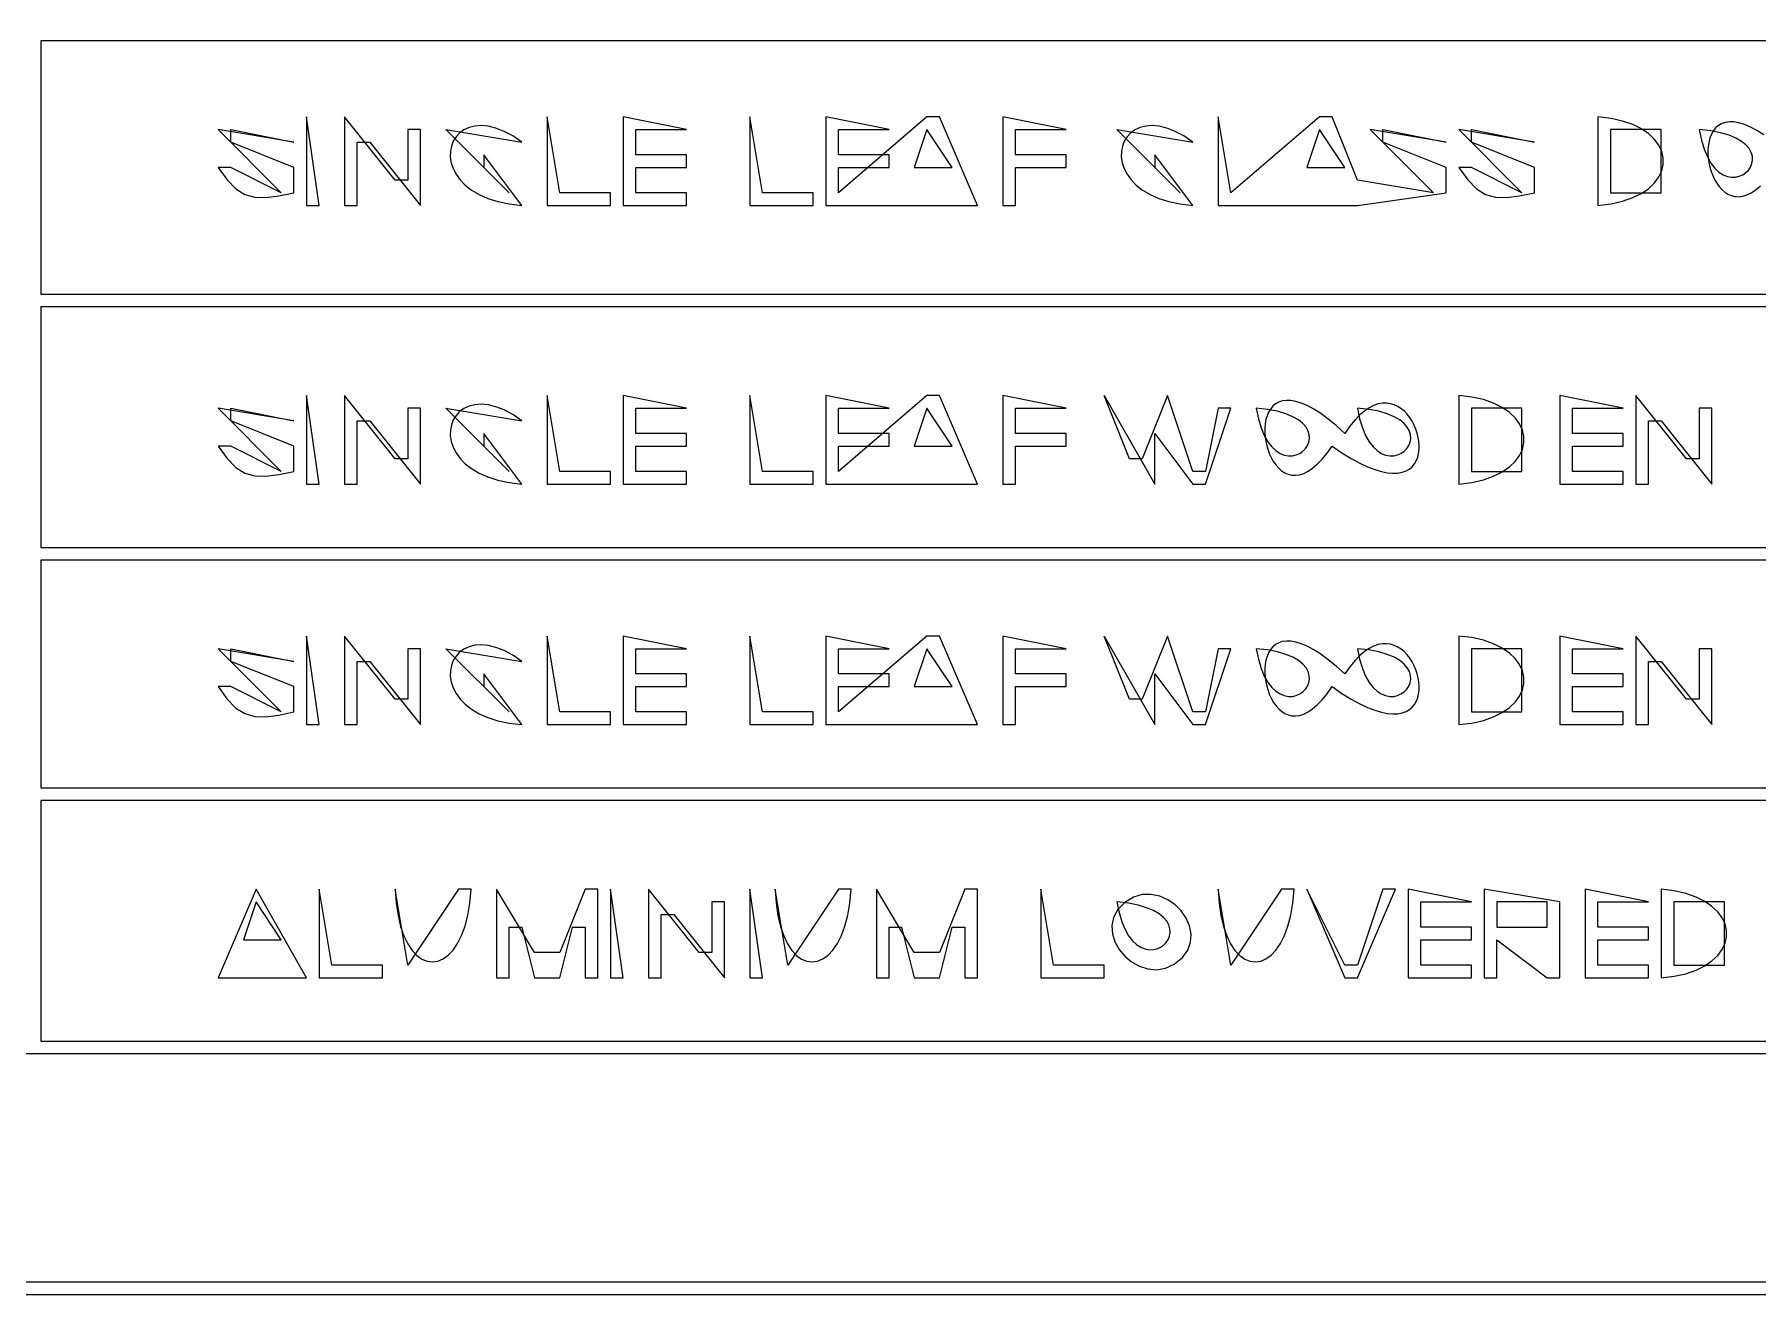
# Model space of a CAD drawing. Extents: x 0 to 2384, y 0 to 1684.
# Drawn here: x 1550.5 to 1686.6, y 1315 to 1414.5 of the extents above; entities that cross this region are included whole.
import ezdxf

# ---------------------------------------------------------------- set-up
doc = ezdxf.new("R2010")
doc.units = 0
doc.layers.add('C7', color=7, linetype='CONTINUOUS')

msp = doc.modelspace()

# ---------------------------------------------------------------- linework, layer by layer
at = {"layer": 'C7'}
for points in [[(1280, 1513), (1280, 1315), (1949, 1315), (1949, 1513), (1280, 1513)], [(1551, 1414), (1551, 1394), (1768, 1394), (1768, 1414), (1551, 1414)], [(1572, 1408), (1572, 1401), (1573, 1401), (1572, 1408)], [(1575, 1408), (1575, 1401), (1576, 1401), (1576, 1406), (1577, 1406), (1581, 1401), (1581, 1407), (1580, 1407), (1580, 1403), (1579, 1403), (1575, 1408)], [(1591, 1408), (1591, 1401), (1596, 1401), (1596, 1402), (1592, 1402), (1591, 1408)], [(1597, 1408), (1597, 1401), (1602, 1401), (1602, 1402), (1598, 1402), (1598, 1404), (1602, 1404), (1602, 1405), (1598, 1405), (1598, 1407), (1602, 1407), (1597, 1408)], [(1607, 1408), (1607, 1401), (1612, 1401), (1612, 1402), (1608, 1402), (1607, 1408)], [(1613, 1408), (1613, 1401), (1624, 1401), (1625, 1401), (1622, 1408), (1621, 1408), (1614, 1402), (1614, 1404), (1618, 1404), (1618, 1405), (1614, 1405), (1614, 1407), (1618, 1407), (1613, 1408)], [(1627, 1408), (1627, 1401), (1628, 1401), (1628, 1404), (1632, 1404), (1632, 1405), (1628, 1405), (1628, 1407), (1632, 1407), (1627, 1408)], [(1644, 1408), (1644, 1401), (1655, 1401), (1662, 1402), (1662, 1404), (1657, 1406), (1657, 1407), (1662, 1406), (1656, 1407), (1661, 1402), (1655, 1403), (1653, 1408), (1652, 1408), (1645, 1402), (1644, 1408)], [(1674, 1408), (1674, 1401), (1675.0304, 1401.1279), (1675.9463, 1401.336), (1676.7478, 1401.6149), (1677.4347, 1401.955), (1678.0072, 1402.347), (1678.4651, 1402.7814), (1678.8086, 1403.2489), (1679.0376, 1403.7399), (1679.1521, 1404.245), (1679.1521, 1404.7549), (1679.0376, 1405.26), (1678.8086, 1405.751), (1678.4651, 1406.2185), (1678.0072, 1406.6529), (1677.4347, 1407.0449), (1676.7478, 1407.385), (1675.9463, 1407.6639), (1675.0304, 1407.872), (1674, 1408)], [(1687.097, 1406.5636), (1686.5467, 1406.9154), (1686.037, 1407.1898), (1685.5669, 1407.3915), (1685.1358, 1407.5249), (1684.7428, 1407.5945), (1684.3869, 1407.6048), (1684.0674, 1407.5602), (1683.7835, 1407.4652), (1683.5342, 1407.3243), (1683.3187, 1407.1421), (1683.1363, 1406.9229), (1682.986, 1406.6713), (1682.867, 1406.3918), (1682.7785, 1406.0887), (1682.7196, 1405.7667), (1682.6894, 1405.4302), (1682.6872, 1405.0837), (1682.7121, 1404.7317), (1682.7633, 1404.3786), (1682.8398, 1404.0289), (1682.9409, 1403.6871), (1683.0658, 1403.3578), (1683.2135, 1403.0453), (1683.3832, 1402.7542), (1683.5741, 1402.4889), (1683.7854, 1402.254), (1684.0162, 1402.0539), (1684.2656, 1401.8931), (1684.5329, 1401.776), (1684.8171, 1401.7072), (1685.1175, 1401.6912), (1685.4331, 1401.7324), (1685.7632, 1401.8354), (1686.1069, 1402.0045), (1686.4634, 1402.2443), (1686.8318, 1402.5592)], [(1565, 1407), (1570, 1402), (1566, 1404), (1565, 1404), (1565.7171, 1403.0114), (1566.4118, 1402.3119), (1567.1257, 1401.8685), (1567.9, 1401.6485), (1568.7762, 1401.619), (1569.7957, 1401.7471), (1571, 1402), (1571, 1404), (1566, 1406), (1566, 1407), (1571, 1406), (1565, 1407)], [(1589, 1401), (1586, 1405), (1586, 1404), (1588, 1402), (1583, 1407), (1589, 1406), (1588.2792, 1406.486), (1587.595, 1406.851), (1586.9503, 1407.1032), (1586.3483, 1407.251), (1585.792, 1407.3027), (1585.2844, 1407.2666), (1584.8287, 1407.1512), (1584.428, 1406.9646), (1584.0853, 1406.7153), (1583.8036, 1406.4116), (1583.5861, 1406.0619), (1583.4359, 1405.6745), (1583.3559, 1405.2576), (1583.3494, 1404.8198), (1583.4193, 1404.3692), (1583.5687, 1403.9143), (1583.8007, 1403.4633), (1584.1185, 1403.0247), (1584.5249, 1402.6068), (1585.0233, 1402.2178), (1585.6165, 1401.8662), (1586.3077, 1401.5603), (1587.1, 1401.3084), (1587.9963, 1401.1188), (1589, 1401)], [(1621, 1407), (1620, 1404), (1623, 1404), (1621, 1407)], [(1642, 1401), (1639, 1405), (1639, 1404), (1641, 1402), (1636, 1407), (1642, 1406), (1641.2792, 1406.4861), (1640.595, 1406.8511), (1639.9503, 1407.1033), (1639.3483, 1407.2511), (1638.792, 1407.3028), (1638.2844, 1407.2667), (1637.8287, 1407.1512), (1637.428, 1406.9647), (1637.0853, 1406.7154), (1636.8036, 1406.4117), (1636.5861, 1406.0619), (1636.4359, 1405.6745), (1636.3559, 1405.2577), (1636.3494, 1404.8198), (1636.4193, 1404.3692), (1636.5687, 1403.9143), (1636.8007, 1403.4634), (1637.1185, 1403.0247), (1637.5249, 1402.6068), (1638.0233, 1402.2178), (1638.6165, 1401.8662), (1639.3077, 1401.5603), (1640.1, 1401.3084), (1640.9963, 1401.1188), (1642, 1401)], [(1652, 1407), (1651, 1404), (1654, 1404), (1652, 1407)], [(1663, 1407), (1668, 1402), (1664, 1404), (1663, 1404), (1663.7171, 1403.0114), (1664.4118, 1402.3119), (1665.1257, 1401.8685), (1665.9, 1401.6485), (1666.7762, 1401.619), (1667.7957, 1401.7471), (1669, 1402), (1669, 1404), (1664, 1406), (1664, 1407), (1669, 1406), (1663, 1407)], [(1675, 1407), (1675, 1402), (1679, 1402), (1679, 1407), (1675, 1407)], [(1682, 1407), (1682.174, 1406.1591), (1682.3912, 1405.4395), (1682.6447, 1404.8345), (1682.9277, 1404.3372), (1683.2335, 1403.9409), (1683.5552, 1403.6388), (1683.8862, 1403.4239), (1684.2195, 1403.2896), (1684.5485, 1403.2291), (1684.8664, 1403.2355), (1685.1664, 1403.3021), (1685.4416, 1403.422), (1685.6855, 1403.5885), (1685.891, 1403.7947), (1686.0516, 1404.0339), (1686.1603, 1404.2992), (1686.2105, 1404.5839), (1686.1954, 1404.8812), (1686.1081, 1405.1842), (1685.9419, 1405.4862), (1685.69, 1405.7803), (1685.3457, 1406.0599), (1684.9021, 1406.3179), (1684.3525, 1406.5478), (1683.6902, 1406.7426), (1682.9082, 1406.8956), (1682, 1407)], [(1551, 1393), (1551, 1374), (1768, 1374), (1768, 1393), (1551, 1393)], [(1572, 1386), (1572, 1379), (1573, 1379), (1572, 1386)], [(1575, 1386), (1575, 1379), (1576, 1379), (1576, 1384), (1577, 1384), (1581, 1379), (1581, 1385), (1580, 1385), (1580, 1381), (1579, 1381), (1575, 1386)], [(1591, 1386), (1591, 1379), (1596, 1379), (1596, 1380), (1592, 1380), (1591, 1386)], [(1597, 1386), (1597, 1379), (1602, 1379), (1602, 1380), (1598, 1380), (1598, 1382), (1602, 1382), (1602, 1383), (1598, 1383), (1598, 1385), (1602, 1385), (1597, 1386)], [(1607, 1386), (1607, 1379), (1612, 1379), (1612, 1380), (1608, 1380), (1607, 1386)], [(1613, 1386), (1613, 1379), (1624, 1379), (1625, 1379), (1622, 1386), (1621, 1386), (1614, 1380), (1614, 1382), (1618, 1382), (1618, 1383), (1614, 1383), (1614, 1385), (1618, 1385), (1613, 1386)], [(1627, 1386), (1627, 1379), (1628, 1379), (1628, 1382), (1632, 1382), (1632, 1383), (1628, 1383), (1628, 1385), (1632, 1385), (1627, 1386)], [(1635, 1386), (1639, 1379), (1639, 1383), (1642, 1379), (1643, 1379), (1645, 1385), (1644, 1385), (1643, 1380), (1642, 1380), (1640, 1386), (1638, 1381), (1637, 1381), (1635, 1386)], [(1653, 1382), (1653.779, 1381.4706), (1654.5048, 1381.024), (1655.1785, 1380.6557), (1655.8013, 1380.3618), (1656.3746, 1380.138), (1656.8994, 1379.9801), (1657.3771, 1379.884), (1657.8089, 1379.8455), (1658.1961, 1379.8604), (1658.5398, 1379.9246), (1658.8413, 1380.0338), (1659.1018, 1380.1839), (1659.3227, 1380.3707), (1659.505, 1380.5901), (1659.6501, 1380.8378), (1659.7591, 1381.1098), (1659.8334, 1381.4018), (1659.8741, 1381.7096), (1659.8825, 1382.0291), (1659.8598, 1382.3561), (1659.8073, 1382.6864), (1659.7262, 1383.0159), (1659.6177, 1383.3404), (1659.4831, 1383.6557), (1659.3236, 1383.9576), (1659.1404, 1384.2419), (1658.9348, 1384.5046), (1658.708, 1384.7413), (1658.4613, 1384.948), (1658.1958, 1385.1205), (1657.9129, 1385.2545), (1657.6137, 1385.346), (1657.2995, 1385.3907), (1656.9715, 1385.3844), (1656.631, 1385.3231), (1656.2791, 1385.2024), (1655.9172, 1385.0184), (1655.5465, 1384.7666), (1655.1682, 1384.4431), (1654.7835, 1384.0436), (1654.3937, 1383.5639), (1654, 1383), (1653.3228, 1383.6104), (1652.6888, 1384.1301), (1652.097, 1384.5636), (1651.5467, 1384.9154), (1651.037, 1385.1898), (1650.5669, 1385.3915), (1650.1358, 1385.5249), (1649.7428, 1385.5945), (1649.3869, 1385.6048), (1649.0674, 1385.5602), (1648.7835, 1385.4652), (1648.5342, 1385.3243), (1648.3187, 1385.1421), (1648.1363, 1384.9229), (1647.986, 1384.6713), (1647.867, 1384.3918), (1647.7784, 1384.0887), (1647.7195, 1383.7667), (1647.6894, 1383.4302), (1647.6872, 1383.0837), (1647.7121, 1382.7317), (1647.7632, 1382.3786), (1647.8398, 1382.0289), (1647.9409, 1381.6871), (1648.0657, 1381.3578), (1648.2134, 1381.0453), (1648.3832, 1380.7542), (1648.5741, 1380.4889), (1648.7854, 1380.254), (1649.0162, 1380.0539), (1649.2656, 1379.8931), (1649.5329, 1379.776), (1649.8171, 1379.7072), (1650.1175, 1379.6912), (1650.4331, 1379.7324), (1650.7632, 1379.8354), (1651.1069, 1380.0045), (1651.4634, 1380.2443), (1651.8318, 1380.5592), (1652.2112, 1380.9539), (1652.6009, 1381.4326), (1653, 1382)], [(1663, 1386), (1663, 1379), (1664.0304, 1379.1279), (1664.9463, 1379.336), (1665.7477, 1379.6148), (1666.4347, 1379.955), (1667.0071, 1380.3469), (1667.4651, 1380.7814), (1667.8086, 1381.2488), (1668.0376, 1381.7398), (1668.1521, 1382.245), (1668.1521, 1382.7548), (1668.0376, 1383.26), (1667.8086, 1383.751), (1667.4652, 1384.2185), (1667.0072, 1384.6529), (1666.4347, 1385.0449), (1665.7478, 1385.385), (1664.9463, 1385.6639), (1664.0304, 1385.872), (1663, 1386)], [(1671, 1386), (1671, 1379), (1676, 1379), (1676, 1380), (1672, 1380), (1672, 1382), (1676, 1382), (1676, 1383), (1672, 1383), (1672, 1385), (1676, 1385), (1671, 1386)], [(1677, 1386), (1677, 1379), (1678, 1379), (1678, 1384), (1679, 1384), (1683, 1379), (1683, 1385), (1682, 1385), (1682, 1381), (1681, 1381), (1677, 1386)], [(1565, 1385), (1570, 1380), (1566, 1382), (1565, 1382), (1565.7171, 1381.0114), (1566.4119, 1380.3119), (1567.1257, 1379.8686), (1567.9, 1379.6486), (1568.7762, 1379.619), (1569.7957, 1379.7471), (1571, 1380), (1571, 1382), (1566, 1384), (1566, 1385), (1571, 1384), (1565, 1385)], [(1589, 1379), (1586, 1383), (1586, 1382), (1588, 1380), (1583, 1385), (1589, 1384), (1588.2792, 1384.4861), (1587.595, 1384.8511), (1586.9503, 1385.1033), (1586.3483, 1385.2511), (1585.792, 1385.3028), (1585.2844, 1385.2667), (1584.8287, 1385.1512), (1584.428, 1384.9647), (1584.0853, 1384.7154), (1583.8036, 1384.4117), (1583.5861, 1384.0619), (1583.4359, 1383.6745), (1583.3559, 1383.2577), (1583.3494, 1382.8198), (1583.4193, 1382.3692), (1583.5687, 1381.9143), (1583.8007, 1381.4634), (1584.1185, 1381.0247), (1584.5249, 1380.6068), (1585.0233, 1380.2178), (1585.6165, 1379.8662), (1586.3077, 1379.5603), (1587.1, 1379.3084), (1587.9963, 1379.1188), (1589, 1379)], [(1621, 1385), (1620, 1382), (1623, 1382), (1621, 1385)], [(1647, 1385), (1647.174, 1384.1591), (1647.3912, 1383.4395), (1647.6447, 1382.8345), (1647.9277, 1382.3372), (1648.2335, 1381.9409), (1648.5552, 1381.6388), (1648.8862, 1381.4239), (1649.2195, 1381.2896), (1649.5485, 1381.2291), (1649.8664, 1381.2355), (1650.1664, 1381.3021), (1650.4416, 1381.422), (1650.6854, 1381.5885), (1650.891, 1381.7947), (1651.0515, 1382.0339), (1651.1603, 1382.2992), (1651.2105, 1382.5839), (1651.1953, 1382.8812), (1651.108, 1383.1842), (1650.9418, 1383.4862), (1650.6899, 1383.7803), (1650.3456, 1384.0599), (1649.9021, 1384.3179), (1649.3525, 1384.5478), (1648.6901, 1384.7426), (1647.9082, 1384.8956), (1647, 1385)], [(1655, 1385), (1655.1741, 1384.1591), (1655.3912, 1383.4395), (1655.6447, 1382.8345), (1655.9277, 1382.3372), (1656.2335, 1381.9409), (1656.5552, 1381.6388), (1656.8862, 1381.4239), (1657.2195, 1381.2896), (1657.5486, 1381.2291), (1657.8664, 1381.2355), (1658.1664, 1381.3021), (1658.4417, 1381.422), (1658.6855, 1381.5885), (1658.891, 1381.7947), (1659.0516, 1382.0339), (1659.1603, 1382.2992), (1659.2105, 1382.5839), (1659.1954, 1382.8812), (1659.1081, 1383.1842), (1658.9419, 1383.4862), (1658.69, 1383.7803), (1658.3457, 1384.0599), (1657.9021, 1384.3179), (1657.3525, 1384.5478), (1656.6901, 1384.7426), (1655.9082, 1384.8956), (1655, 1385)], [(1664, 1385), (1664, 1380), (1668, 1380), (1668, 1385), (1664, 1385)], [(1551, 1373), (1551, 1355), (1768, 1355), (1768, 1373), (1551, 1373)], [(1572, 1367), (1572, 1360), (1573, 1360), (1572, 1367)], [(1575, 1367), (1575, 1360), (1576, 1360), (1576, 1365), (1577, 1365), (1581, 1360), (1581, 1366), (1580, 1366), (1580, 1362), (1579, 1362), (1575, 1367)], [(1591, 1367), (1591, 1360), (1596, 1360), (1596, 1361), (1592, 1361), (1591, 1367)], [(1597, 1367), (1597, 1360), (1602, 1360), (1602, 1361), (1598, 1361), (1598, 1363), (1602, 1363), (1602, 1364), (1598, 1364), (1598, 1366), (1602, 1366), (1597, 1367)], [(1607, 1367), (1607, 1360), (1612, 1360), (1612, 1361), (1608, 1361), (1607, 1367)], [(1613, 1367), (1613, 1360), (1624, 1360), (1625, 1360), (1622, 1367), (1621, 1367), (1614, 1361), (1614, 1363), (1618, 1363), (1618, 1364), (1614, 1364), (1614, 1366), (1618, 1366), (1613, 1367)], [(1627, 1367), (1627, 1360), (1628, 1360), (1628, 1363), (1632, 1363), (1632, 1364), (1628, 1364), (1628, 1366), (1632, 1366), (1627, 1367)], [(1635, 1367), (1639, 1360), (1639, 1364), (1642, 1360), (1643, 1360), (1645, 1366), (1644, 1366), (1643, 1361), (1642, 1361), (1640, 1367), (1638, 1362), (1637, 1362), (1635, 1367)], [(1653, 1363), (1653.779, 1362.4706), (1654.5048, 1362.024), (1655.1785, 1361.6557), (1655.8013, 1361.3618), (1656.3746, 1361.138), (1656.8994, 1360.9801), (1657.3771, 1360.884), (1657.8089, 1360.8455), (1658.1961, 1360.8604), (1658.5398, 1360.9246), (1658.8413, 1361.0338), (1659.1018, 1361.1839), (1659.3227, 1361.3707), (1659.505, 1361.5901), (1659.6501, 1361.8378), (1659.7591, 1362.1098), (1659.8334, 1362.4018), (1659.8741, 1362.7096), (1659.8825, 1363.0291), (1659.8598, 1363.3561), (1659.8073, 1363.6864), (1659.7262, 1364.0159), (1659.6177, 1364.3404), (1659.4831, 1364.6557), (1659.3236, 1364.9576), (1659.1404, 1365.2419), (1658.9348, 1365.5046), (1658.708, 1365.7413), (1658.4613, 1365.948), (1658.1958, 1366.1205), (1657.9129, 1366.2545), (1657.6137, 1366.346), (1657.2995, 1366.3907), (1656.9715, 1366.3844), (1656.631, 1366.3231), (1656.2791, 1366.2024), (1655.9172, 1366.0184), (1655.5465, 1365.7666), (1655.1682, 1365.4431), (1654.7835, 1365.0436), (1654.3937, 1364.5639), (1654, 1364), (1653.3228, 1364.6104), (1652.6888, 1365.1301), (1652.097, 1365.5636), (1651.5467, 1365.9154), (1651.037, 1366.1898), (1650.5669, 1366.3915), (1650.1358, 1366.5249), (1649.7428, 1366.5945), (1649.3869, 1366.6048), (1649.0674, 1366.5602), (1648.7835, 1366.4652), (1648.5342, 1366.3243), (1648.3187, 1366.1421), (1648.1363, 1365.9229), (1647.986, 1365.6713), (1647.867, 1365.3918), (1647.7784, 1365.0887), (1647.7195, 1364.7667), (1647.6894, 1364.4302), (1647.6872, 1364.0837), (1647.7121, 1363.7317), (1647.7632, 1363.3786), (1647.8398, 1363.0289), (1647.9409, 1362.6871), (1648.0657, 1362.3578), (1648.2134, 1362.0453), (1648.3832, 1361.7542), (1648.5741, 1361.4889), (1648.7854, 1361.254), (1649.0162, 1361.0539), (1649.2656, 1360.8931), (1649.5329, 1360.776), (1649.8171, 1360.7072), (1650.1175, 1360.6912), (1650.4331, 1360.7324), (1650.7632, 1360.8354), (1651.1069, 1361.0045), (1651.4634, 1361.2443), (1651.8318, 1361.5592), (1652.2112, 1361.9539), (1652.6009, 1362.4326), (1653, 1363)], [(1663, 1367), (1663, 1360), (1664.0304, 1360.1279), (1664.9463, 1360.336), (1665.7477, 1360.6148), (1666.4347, 1360.955), (1667.0071, 1361.3469), (1667.4651, 1361.7814), (1667.8086, 1362.2488), (1668.0376, 1362.7398), (1668.1521, 1363.245), (1668.1521, 1363.7548), (1668.0376, 1364.26), (1667.8086, 1364.751), (1667.4652, 1365.2185), (1667.0072, 1365.6529), (1666.4347, 1366.0449), (1665.7478, 1366.385), (1664.9463, 1366.6639), (1664.0304, 1366.872), (1663, 1367)], [(1671, 1367), (1671, 1360), (1676, 1360), (1676, 1361), (1672, 1361), (1672, 1363), (1676, 1363), (1676, 1364), (1672, 1364), (1672, 1366), (1676, 1366), (1671, 1367)], [(1677, 1367), (1677, 1360), (1678, 1360), (1678, 1365), (1679, 1365), (1683, 1360), (1683, 1366), (1682, 1366), (1682, 1362), (1681, 1362), (1677, 1367)], [(1565, 1366), (1570, 1361), (1566, 1363), (1565, 1363), (1565.7171, 1362.0114), (1566.4118, 1361.3119), (1567.1257, 1360.8685), (1567.9, 1360.6485), (1568.7762, 1360.619), (1569.7957, 1360.7471), (1571, 1361), (1571, 1363), (1566, 1365), (1566, 1366), (1571, 1365), (1565, 1366)], [(1589, 1360), (1586, 1364), (1586, 1363), (1588, 1361), (1583, 1366), (1589, 1365), (1588.2792, 1365.4861), (1587.595, 1365.8511), (1586.9503, 1366.1033), (1586.3482, 1366.2511), (1585.7919, 1366.3028), (1585.2843, 1366.2667), (1584.8286, 1366.1512), (1584.4279, 1365.9647), (1584.0852, 1365.7154), (1583.8035, 1365.4117), (1583.586, 1365.0619), (1583.4358, 1364.6745), (1583.3558, 1364.2577), (1583.3493, 1363.8198), (1583.4192, 1363.3692), (1583.5686, 1362.9143), (1583.8007, 1362.4634), (1584.1184, 1362.0247), (1584.5249, 1361.6068), (1585.0232, 1361.2178), (1585.6165, 1360.8662), (1586.3077, 1360.5603), (1587.0999, 1360.3084), (1587.9963, 1360.1188), (1589, 1360)], [(1621, 1366), (1620, 1363), (1623, 1363), (1621, 1366)], [(1647, 1366), (1647.174, 1365.1591), (1647.3912, 1364.4395), (1647.6447, 1363.8345), (1647.9277, 1363.3373), (1648.2335, 1362.941), (1648.5552, 1362.6388), (1648.8862, 1362.424), (1649.2195, 1362.2897), (1649.5485, 1362.2292), (1649.8664, 1362.2356), (1650.1664, 1362.3021), (1650.4416, 1362.422), (1650.6854, 1362.5885), (1650.891, 1362.7947), (1651.0515, 1363.0339), (1651.1603, 1363.2993), (1651.2105, 1363.584), (1651.1953, 1363.8812), (1651.108, 1364.1842), (1650.9418, 1364.4862), (1650.6899, 1364.7804), (1650.3456, 1365.0599), (1649.9021, 1365.3179), (1649.3525, 1365.5478), (1648.6901, 1365.7426), (1647.9082, 1365.8956), (1647, 1366)], [(1655, 1366), (1655.1741, 1365.1591), (1655.3912, 1364.4395), (1655.6447, 1363.8345), (1655.9277, 1363.3373), (1656.2335, 1362.941), (1656.5552, 1362.6388), (1656.8862, 1362.424), (1657.2195, 1362.2897), (1657.5486, 1362.2292), (1657.8664, 1362.2356), (1658.1664, 1362.3021), (1658.4417, 1362.422), (1658.6855, 1362.5885), (1658.891, 1362.7947), (1659.0516, 1363.0339), (1659.1603, 1363.2993), (1659.2105, 1363.584), (1659.1954, 1363.8812), (1659.1081, 1364.1842), (1658.9419, 1364.4862), (1658.69, 1364.7804), (1658.3457, 1365.0599), (1657.9021, 1365.3179), (1657.3525, 1365.5478), (1656.6901, 1365.7426), (1655.9082, 1365.8956), (1655, 1366)], [(1664, 1366), (1664, 1361), (1668, 1361), (1668, 1366), (1664, 1366)], [(1551, 1354), (1551, 1335), (1768, 1335), (1768, 1354), (1551, 1354)], [(1568, 1347), (1565, 1340), (1566, 1340), (1571, 1340), (1572, 1340), (1568, 1347)], [(1573, 1347), (1573, 1340), (1578, 1340), (1578, 1341), (1574, 1341), (1573, 1347)], [(1579, 1347), (1579.0746, 1345.9054), (1579.2179, 1344.9272), (1579.4223, 1344.0653), (1579.6804, 1343.3193), (1579.9847, 1342.6891), (1580.3276, 1342.1746), (1580.7018, 1341.7754), (1581.0997, 1341.4915), (1581.5138, 1341.3226), (1581.9367, 1341.2685), (1582.3608, 1341.3291), (1582.7787, 1341.504), (1583.183, 1341.7933), (1583.566, 1342.1965), (1583.9203, 1342.7136), (1584.2385, 1343.3444), (1584.513, 1344.0886), (1584.7365, 1344.946), (1584.9013, 1345.9166), (1585, 1347), (1584, 1347), (1580, 1341), (1579, 1347)], [(1587, 1347), (1587, 1340), (1588, 1340), (1588, 1344), (1589, 1344), (1590, 1340), (1592, 1340), (1593, 1344), (1594, 1344), (1594, 1340), (1595, 1340), (1595, 1347), (1594, 1347), (1592, 1342), (1590, 1342), (1587, 1347)], [(1596, 1347), (1596, 1340), (1597, 1340), (1596, 1347)], [(1599, 1347), (1599, 1340), (1600, 1340), (1600, 1345), (1601, 1345), (1605, 1340), (1605, 1346), (1604, 1346), (1604, 1342), (1603, 1342), (1599, 1347)], [(1607, 1347), (1607, 1340), (1608, 1340), (1607, 1347)], [(1609, 1347), (1609.0746, 1345.9054), (1609.2179, 1344.9272), (1609.4223, 1344.0653), (1609.6804, 1343.3193), (1609.9847, 1342.6891), (1610.3276, 1342.1746), (1610.7018, 1341.7754), (1611.0997, 1341.4915), (1611.5138, 1341.3226), (1611.9367, 1341.2685), (1612.3608, 1341.3291), (1612.7787, 1341.504), (1613.183, 1341.7933), (1613.566, 1342.1965), (1613.9203, 1342.7136), (1614.2385, 1343.3444), (1614.513, 1344.0886), (1614.7365, 1344.946), (1614.9013, 1345.9166), (1615, 1347), (1614, 1347), (1610, 1341), (1609, 1347)], [(1617, 1347), (1617, 1340), (1618, 1340), (1618, 1344), (1619, 1344), (1620, 1340), (1622, 1340), (1623, 1344), (1624, 1344), (1624, 1340), (1625, 1340), (1625, 1347), (1624, 1347), (1622, 1342), (1620, 1342), (1617, 1347)], [(1630, 1347), (1630, 1340), (1635, 1340), (1635, 1341), (1631, 1341), (1630, 1347)], [(1640.5269, 1341.0855), (1641.1757, 1341.6076), (1641.6017, 1342.1935), (1641.8249, 1342.8204), (1641.8653, 1343.4657), (1641.7429, 1344.1068), (1641.4778, 1344.721), (1641.0899, 1345.2858), (1640.5993, 1345.7785), (1640.026, 1346.1765), (1639.3899, 1346.4572), (1638.7111, 1346.5978), (1638.0097, 1346.5759), (1637.3056, 1346.3687), (1636.6188, 1345.9537)], [(1644, 1347), (1644.0746, 1345.9054), (1644.2179, 1344.9272), (1644.4223, 1344.0653), (1644.6804, 1343.3193), (1644.9847, 1342.6891), (1645.3276, 1342.1746), (1645.7018, 1341.7754), (1646.0997, 1341.4915), (1646.5138, 1341.3226), (1646.9367, 1341.2685), (1647.3608, 1341.3291), (1647.7787, 1341.504), (1648.183, 1341.7933), (1648.566, 1342.1965), (1648.9203, 1342.7136), (1649.2385, 1343.3444), (1649.513, 1344.0886), (1649.7365, 1344.946), (1649.9013, 1345.9166), (1650, 1347), (1649, 1347), (1645, 1341), (1644, 1347)], [(1651, 1347), (1654, 1340), (1655, 1340), (1658, 1347), (1657, 1347), (1655, 1341), (1654, 1341), (1651, 1347)], [(1659, 1347), (1659, 1340), (1664, 1340), (1664, 1341), (1660, 1341), (1660, 1343), (1664, 1343), (1664, 1344), (1660, 1344), (1660, 1346), (1664, 1346), (1659, 1347)], [(1665, 1347), (1665, 1340), (1666, 1340), (1666, 1343), (1670, 1340), (1671, 1340), (1671, 1346), (1665, 1347)], [(1673, 1347), (1673, 1340), (1678, 1340), (1678, 1341), (1674, 1341), (1674, 1343), (1678, 1343), (1678, 1344), (1674, 1344), (1674, 1346), (1678, 1346), (1673, 1347)], [(1679, 1347), (1679, 1340), (1680.0304, 1340.1279), (1680.9463, 1340.336), (1681.7478, 1340.6148), (1682.4347, 1340.955), (1683.0072, 1341.3469), (1683.4651, 1341.7814), (1683.8086, 1342.2488), (1684.0376, 1342.7398), (1684.1521, 1343.245), (1684.1521, 1343.7548), (1684.0376, 1344.26), (1683.8086, 1344.751), (1683.4651, 1345.2185), (1683.0072, 1345.6529), (1682.4347, 1346.0449), (1681.7478, 1346.385), (1680.9463, 1346.6639), (1680.0304, 1346.872), (1679, 1347)], [(1568, 1346), (1567, 1343), (1570, 1343), (1568, 1346)], [(1636.6188, 1345.9537), (1636.0666, 1345.3946), (1635.7336, 1344.7815), (1635.5986, 1344.1374), (1635.6408, 1343.4854), (1635.8391, 1342.8488), (1636.1725, 1342.2507), (1636.62, 1341.7142), (1637.1607, 1341.2625), (1637.7736, 1340.9186), (1638.4376, 1340.7059), (1639.1318, 1340.6474), (1639.8353, 1340.7662), (1640.527, 1341.0856)], [(1636, 1346), (1636.1741, 1345.1591), (1636.3912, 1344.4395), (1636.6447, 1343.8345), (1636.9277, 1343.3373), (1637.2335, 1342.941), (1637.5552, 1342.6388), (1637.8862, 1342.424), (1638.2195, 1342.2897), (1638.5486, 1342.2292), (1638.8664, 1342.2356), (1639.1664, 1342.3021), (1639.4417, 1342.422), (1639.6855, 1342.5885), (1639.891, 1342.7947), (1640.0516, 1343.0339), (1640.1603, 1343.2993), (1640.2105, 1343.584), (1640.1954, 1343.8812), (1640.1081, 1344.1842), (1639.9419, 1344.4862), (1639.69, 1344.7804), (1639.3457, 1345.0599), (1638.9021, 1345.3179), (1638.3525, 1345.5478), (1637.6901, 1345.7426), (1636.9082, 1345.8956), (1636, 1346)], [(1666, 1346), (1666, 1344), (1670, 1344), (1670, 1346), (1666, 1346)], [(1680, 1346), (1680, 1341), (1684, 1341), (1684, 1346), (1680, 1346)], [(1281, 1334), (1281, 1316), (1948, 1316), (1948, 1334), (1281, 1334)]]:
    msp.add_lwpolyline(points, dxfattribs=at)

doc.saveas('drawing.dxf')
